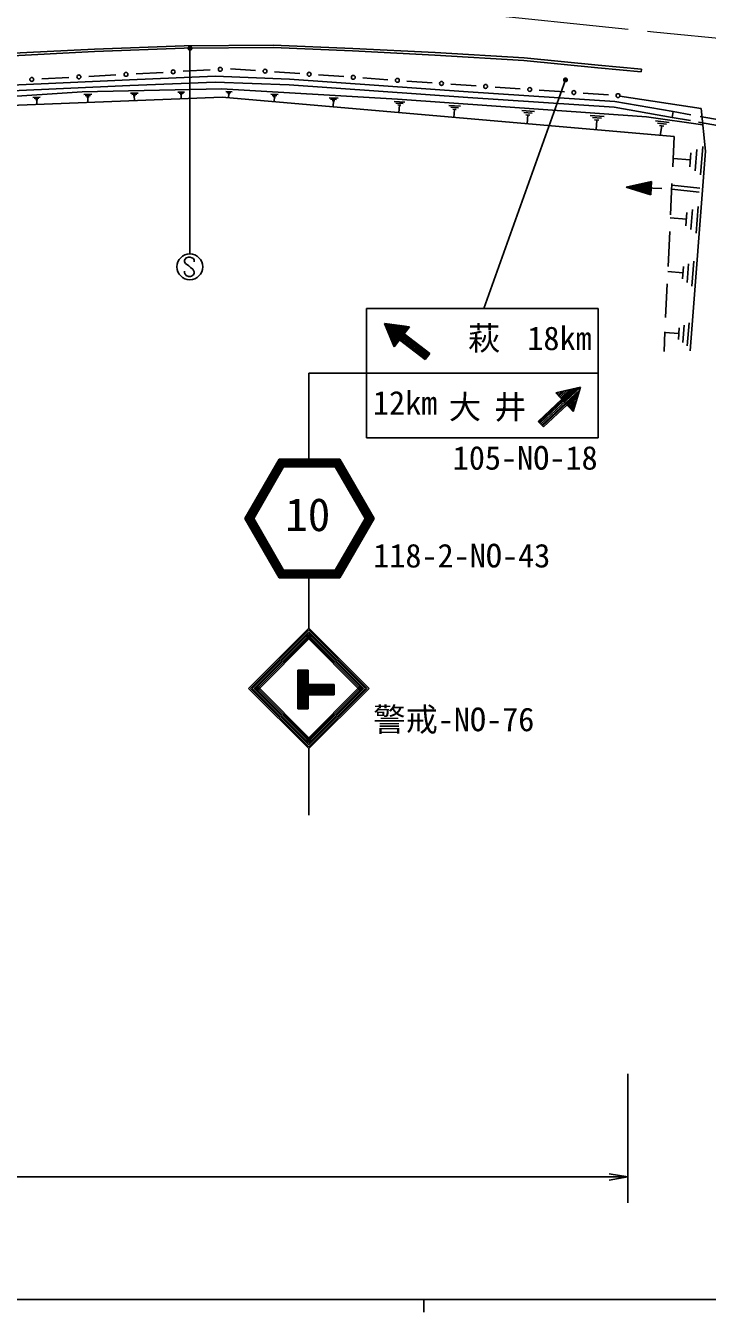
# Model space of a CAD drawing. Units: millimetres, scale not verified. Extents: x 40000 to 680000, y 20000 to 380000.
# Drawn here: x 237173 to 289952, y 204000 to 303669 of the extents above; entities that cross this region are included whole.
import ezdxf
from ezdxf.enums import TextEntityAlignment as Align

# ---------------------------------------------------------------- set-up
doc = ezdxf.new("R2010")
doc.units = ezdxf.units.MM
doc.header["$LTSCALE"] = 1000
doc.linetypes.add('CHAIN', pattern=[18.5, 12, -1.5, 3.5, -1.5])
for name, color, linetype, lineweight in [('M-BGD', 7, 'Continuous', 25), ('M-BMK', 2, 'CHAIN', 13), ('M-STR-STR3', 7, 'Continuous', 25), ('M-STR-STRC', 7, 'Continuous', 25), ('M-TTL-BAND', 7, 'Continuous', 25)]:
    doc.layers.add(name, color=color, linetype=linetype, lineweight=lineweight)
doc.styles.add('ＭＳ ゴシック', font='')
doc.styles.get('ＭＳ ゴシック').set_extended_font_data('MS Gothic')

# ---------------------------------------------------------------- blocks, each defined once
blk = doc.blocks.new('filled_dot')
at = {"color": 0, "linetype": 'Continuous', "lineweight": -2, "const_width": 1.25}
blk.add_lwpolyline([(-0.625, 0, 1), (0.625, 0, 1)], format="xyb", close=True, dxfattribs=at)
blk = doc.blocks.new('open_arrow')
at = {"color": 0, "linetype": 'Continuous', "lineweight": -2}
blk.add_lwpolyline([(7.5, 1.25), (0, 0), (7.5, -1.25)], dxfattribs=at)

msp = doc.modelspace()

# ---------------------------------------------------------------- linework, layer by layer
at = {"layer": 'M-BGD'}
for p, q in [((242500, 301859), (249445, 302120)), ((249445, 302120), (256338, 302173)), ((256338, 302173), (262500, 301912)), ((235137, 301494), (242500, 301859)), ((235151, 301294), (242509, 301660)), ((242509, 301660), (249450, 301920)), ((249450, 301920), (256335, 301973)), ((256335, 301973), (262491, 301712)), ((262491, 301712), (268860, 301399)), ((262500, 301912), (268871, 301598)), ((268860, 301399), (275748, 300981)), ((268871, 301598), (275764, 301180)), ((275764, 301180), (281509, 300606)), ((245721, 299942), (247807, 300053)), ((249371, 300137), (251457, 300249)), ((253021, 300333), (254974, 300197)), ((256438, 300096), (258390, 299961)), ((275748, 300981), (281489, 300407)), ((281489, 300407), (284832, 300094)), ((281509, 300606), (284851, 300293)), ((284851, 300293), (284832, 300094)), ((245220, 299483), (235515, 299038)), ((245239, 299034), (235541, 298589)), ((238421, 299551), (240507, 299662)), ((242071, 299746), (244157, 299858)), ((251853, 299750), (245220, 299483)), ((251853, 299300), (245239, 299034)), ((257595, 299528), (251853, 299750)), ((257571, 299078), (251853, 299300)), ((271410, 298099), (257571, 299078)), ((271440, 298548), (257595, 299528)), ((259854, 299860), (261806, 299725)), ((263271, 299623), (265223, 299488)), ((266687, 299387), (268639, 299252)), ((270103, 299150), (272056, 299015)), ((228993, 297722), (241551, 298554)), ((252377, 298127), (235978, 297488)), ((237732, 298102), (238282, 298132)), ((237832, 298032), (238192, 298052)), ((241551, 298554), (252340, 298788)), ((241662, 298352), (242302, 298372)), ((241772, 298262), (242192, 298272)), ((241882, 298172), (242082, 298172)), ((241992, 297722), (241982, 298172)), ((245292, 298432), (245872, 298452)), ((245392, 298352), (245772, 298362)), ((245492, 298262), (245672, 298272)), ((245592, 297862), (245582, 298272)), ((248952, 298512), (249472, 298532)), ((249042, 298442), (249382, 298452)), ((249132, 298362), (249292, 298372)), ((249222, 298002), (249212, 298372)), ((252340, 298788), (265964, 297978)), ((287393, 295081), (252377, 298127)), ((252672, 298572), (253152, 298542)), ((252752, 298502), (253062, 298482)), ((252832, 298422), (252972, 298412)), ((252882, 298082), (252902, 298422)), ((256152, 298362), (256722, 298332)), ((256252, 298272), (256622, 298252)), ((256342, 298182), (256512, 298172)), ((256402, 297772), (256432, 298182)), ((260662, 298092), (261362, 298052)), ((282736, 297356), (271410, 298099)), ((282790, 297804), (271440, 298548)), ((273520, 298914), (275472, 298779)), ((276936, 298677), (278888, 298542)), ((280353, 298441), (282305, 298306)), ((289485, 297258), (283177, 298201)), ((237932, 297952), (238102, 297962)), ((238042, 297572), (238022, 297962)), ((260782, 297982), (261232, 297962)), ((260892, 297872), (261102, 297862)), ((260972, 297382), (261002, 297872)), ((265702, 297802), (266542, 297742)), ((265842, 297672), (266392, 297632)), ((265964, 297978), (285239, 296614)), ((265982, 297532), (266232, 297512)), ((266062, 296932), (266112, 297522)), ((269942, 297502), (270852, 297432)), ((270092, 297352), (270682, 297312)), ((270242, 297202), (270512, 297182)), ((270332, 296562), (270382, 297192)), ((275592, 297102), (276582, 297032)), ((287223, 296569), (282736, 297356)), ((287301, 297012), (282790, 297804)), ((289821, 293940), (289485, 297258)), ((275752, 296942), (276402, 296892)), ((275912, 296772), (276212, 296752)), ((276012, 296072), (276062, 296762)), ((280882, 296722), (281962, 296642)), ((281062, 296552), (281762, 296502)), ((281232, 296372), (281562, 296352)), ((281342, 295602), (281402, 296362)), ((285239, 296614), (289614, 295987)), ((285932, 296312), (286992, 296162)), ((286102, 296132), (286792, 296032)), ((287301, 297012), (287222, 296569)), ((288646, 296317), (287222, 296569)), ((288690, 296766), (287301, 297012)), ((291326, 295841), (289280, 296204)), ((291466, 296273), (289390, 296642)), ((286262, 295942), (286582, 295892)), ((286312, 295172), (286422, 295922)), ((287282, 292735), (287393, 295081)), ((289142, 294072), (289012, 292422)), ((289602, 294312), (289432, 292112)), ((287312, 293382), (288632, 293282)), ((288672, 293832), (288592, 292732)), ((288622, 278482), (289821, 293940)), ((283672, 291166), (285624, 291600)), ((283672, 291166), (285580, 290566)), ((286434, 291047), (283672, 291166)), ((283721, 291150), (283722, 291177)), ((283770, 291135), (283773, 291188)), ((283820, 291119), (283823, 291199)), ((283869, 291104), (283874, 291211)), ((283919, 291088), (283924, 291222)), ((283968, 291072), (283975, 291233)), ((284017, 291057), (284025, 291244)), ((284067, 291041), (284076, 291256)), ((284116, 291026), (284126, 291267)), ((284165, 291010), (284177, 291278)), ((284215, 290995), (284227, 291289)), ((284264, 290979), (284278, 291301)), ((284314, 290964), (284329, 291312)), ((284363, 290948), (284379, 291323)), ((284412, 290933), (284430, 291334)), ((284462, 290917), (284480, 291346)), ((284511, 290902), (284531, 291357)), ((284560, 290886), (284581, 291368)), ((284610, 290871), (284632, 291379)), ((284659, 290855), (284682, 291391)), ((284709, 290840), (284733, 291402)), ((284758, 290824), (284783, 291413)), ((284807, 290809), (284834, 291424)), ((284857, 290793), (284884, 291435)), ((284906, 290777), (284935, 291447)), ((284956, 290762), (284985, 291458)), ((285005, 290746), (285036, 291469)), ((285054, 290731), (285086, 291480)), ((285104, 290715), (285137, 291492)), ((285153, 290700), (285187, 291503)), ((285202, 290684), (285238, 291514)), ((285252, 290669), (285289, 291525)), ((285301, 290653), (285339, 291537)), ((285351, 290638), (285390, 291548)), ((285400, 290622), (285440, 291559)), ((285449, 290607), (285491, 291570)), ((285499, 290591), (285541, 291582)), ((285548, 290576), (285592, 291593)), ((285580, 290566), (285624, 291600)), ((287106, 289016), (287221, 291447)), ((289373, 291078), (287214, 291310)), ((289313, 290783), (287200, 291010)), ((288372, 289202), (288292, 288172)), ((288812, 289432), (288692, 287882)), ((289242, 289652), (289082, 287592)), ((287092, 288782), (288332, 288692)), ((286916, 285013), (287044, 287722)), ((288512, 285232), (288392, 283782)), ((288912, 285442), (288762, 283502)), ((286902, 284622), (288062, 284532)), ((288102, 285012), (288022, 284052)), ((286728, 281060), (286852, 283667)), ((287782, 280272), (287712, 279372)), ((288162, 280472), (288062, 279122)), ((288542, 280662), (288402, 278862)), ((286603, 278419), (286676, 279952)), ((286672, 279902), (287752, 279822))]:
    msp.add_line(p, q, dxfattribs=at)
for centre in [(244939, 299900), (248589, 300095), (252239, 300291), (255706, 300147), (259122, 299910), (237639, 299509), (241289, 299704), (262538, 299674), (265955, 299437), (269371, 299201), (272788, 298965), (276204, 298728), (279621, 298492), (283037, 298255)]:
    msp.add_circle(centre, 150, dxfattribs=at)
at = {"layer": 'M-BMK'}
for p, q in [((271884, 304634), (285790, 303206)), ((285790, 303206), (297699, 302010))]:
    msp.add_line(p, q, dxfattribs=at)
at = {"layer": 'M-STR-STR3'}
for p, q in [((283805, 222480), (283805, 212480)), ((171856, 214480), (283805, 214480))]:
    msp.add_line(p, q, dxfattribs=at)
at = {"layer": 'M-STR-STRC'}
for p, q in [((249893, 301924), (249893, 285990)), ((278970, 299471), (272637, 281752)), ((249597, 285687), (249473, 285502)), ((249473, 285502), (249476, 285371)), ((249476, 285371), (249539, 285242)), ((249539, 285242), (249794, 285060)), ((249789, 285752), (249597, 285687)), ((249910, 285750), (249789, 285752)), ((249794, 285060), (249923, 284928)), ((250160, 285631), (249910, 285750)), ((250224, 285500), (250160, 285631)), ((250224, 285371), (250224, 285500)), ((249476, 284523), (249473, 284644)), ((249515, 284420), (249476, 284523)), ((249599, 284309), (249515, 284420)), ((249786, 284249), (249599, 284309)), ((249921, 284249), (249786, 284249)), ((250021, 284278), (249921, 284249)), ((249923, 284928), (250102, 284812)), ((250163, 284370), (250021, 284278)), ((250102, 284812), (250229, 284612)), ((250224, 284502), (250163, 284370)), ((250229, 284612), (250224, 284502)), ((263560, 276752), (263560, 281752)), ((281515, 281752), (263560, 281752)), ((281515, 276726), (281515, 281752)), ((264955, 280608), (268287, 278045)), ((264955, 280608), (265706, 278790)), ((264955, 280608), (266905, 280349)), ((266259, 279509), (265013, 280468)), ((266207, 279441), (265079, 280309)), ((266155, 279373), (265144, 280151)), ((265178, 280578), (266354, 279674)), ((266425, 279724), (265343, 280556)), ((266468, 279781), (265485, 280538)), ((266517, 279844), (265644, 280516)), ((265706, 278790), (266905, 280349)), ((266566, 279908), (265802, 280495)), ((266617, 279974), (265967, 280474)), ((266660, 280030), (266108, 280455)), ((266707, 280091), (266261, 280434)), ((266754, 280153), (266414, 280414)), ((266803, 280216), (266573, 280393)), ((266103, 279305), (265210, 279992)), ((266045, 279231), (265282, 279818)), ((265984, 279151), (265358, 279633)), ((265920, 279068), (265439, 279437)), ((265860, 278990), (265513, 279258)), ((266123, 279332), (268104, 277807)), ((266174, 279398), (268155, 277874)), ((266231, 279473), (268213, 277949)), ((266372, 279656), (268354, 278132)), ((266424, 279723), (268405, 278198)), ((266488, 279807), (268470, 278283)), ((265796, 278907), (265594, 279062)), ((268470, 278283), (268104, 277807)), ((259097, 276752), (263560, 276752)), ((259097, 276752), (259097, 270103)), ((263560, 271752), (263560, 276752)), ((263560, 276752), (281515, 276752)), ((281515, 271752), (281515, 276726)), ((280140, 275674), (277071, 272802)), ((280140, 275674), (278225, 275228)), ((278225, 275228), (279569, 273792)), ((278326, 275120), (278512, 275295)), ((278398, 275043), (278718, 275343)), ((278464, 274972), (278907, 275387)), ((278536, 274895), (279113, 275435)), ((278605, 274822), (279308, 275480)), ((278669, 274753), (279492, 275523)), ((278728, 274690), (279659, 275561)), ((278786, 274628), (279826, 275600)), ((278845, 274565), (279993, 275639)), ((280075, 275459), (278992, 274445)), ((279030, 274367), (280027, 275299)), ((279079, 274315), (279985, 275162)), ((280140, 275674), (279569, 273792)), ((278692, 274729), (276866, 273021)), ((278749, 274668), (276923, 272960)), ((278813, 274599), (276988, 272891)), ((278971, 274430), (277146, 272722)), ((279029, 274368), (277203, 272660)), ((279102, 274291), (277276, 272583)), ((279134, 274256), (279939, 275009)), ((279189, 274198), (279892, 274856)), ((279245, 274137), (279844, 274698)), ((279294, 274085), (279802, 274561)), ((279347, 274029), (279758, 274413)), ((279399, 273973), (279713, 274266)), ((279454, 273914), (279666, 274112)), ((277276, 272583), (276866, 273021)), ((281515, 271752), (263560, 271752)), ((256800, 270103), (254144, 265503)), ((256800, 270103), (257146, 269503)), ((256800, 270103), (261492, 270103)), ((261492, 270103), (261146, 269503)), ((261492, 270103), (264148, 265503)), ((256842, 270030), (254278, 265503)), ((256886, 269953), (254317, 265503)), ((256954, 269836), (254434, 265503)), ((256973, 269803), (254490, 265503)), ((257016, 269729), (254623, 265503)), ((257059, 269653), (254663, 265503)), ((257111, 269564), (254789, 265503)), ((257146, 269503), (254837, 265503)), ((256855, 270006), (261444, 270018)), ((256886, 269953), (261406, 269953)), ((256940, 269860), (261356, 269866)), ((256973, 269803), (261319, 269803)), ((257059, 269653), (261233, 269653)), ((257064, 269732), (261273, 269723)), ((257123, 269583), (261176, 269554)), ((257146, 269503), (261146, 269503)), ((261146, 269503), (263455, 265503)), ((261206, 269544), (263529, 265534)), ((261233, 269653), (263629, 265503)), ((261299, 269687), (263703, 265515)), ((261319, 269803), (263802, 265503)), ((261374, 269856), (263909, 265465)), ((261406, 269953), (263975, 265503)), ((261474, 269986), (264064, 265515)), ((254144, 265503), (254837, 265503)), ((256800, 260903), (254144, 265503)), ((254256, 265503), (256834, 260962)), ((256886, 261053), (254317, 265503)), ((254411, 265503), (256930, 261129)), ((256973, 261203), (254490, 265503)), ((254589, 265503), (257038, 261316)), ((257059, 261353), (254663, 265503)), ((254800, 265503), (257120, 261458)), ((257146, 261503), (254837, 265503)), ((261146, 261503), (263455, 265503)), ((263504, 265453), (261193, 261448)), ((261233, 261353), (263629, 265503)), ((261305, 261324), (263728, 265527)), ((261319, 261203), (263802, 265503)), ((263865, 265478), (261374, 261162)), ((261406, 261053), (263975, 265503)), ((264039, 265471), (261442, 260962)), ((261492, 260903), (264148, 265503)), ((264148, 265503), (263455, 265503)), ((256800, 260903), (257146, 261503)), ((256938, 261143), (261345, 261159)), ((261319, 261203), (256973, 261203)), ((257029, 261300), (261265, 261298)), ((261233, 261353), (257059, 261353)), ((257110, 261440), (261185, 261435)), ((261146, 261503), (257146, 261503)), ((261492, 260903), (261146, 261503)), ((261492, 260903), (256800, 260903)), ((256848, 260988), (261439, 260996)), ((261406, 261053), (256886, 261053)), ((259097, 260903), (259097, 257003)), ((259097, 257003), (254430, 252336)), ((259097, 256861), (254571, 252336)), ((259097, 256720), (254713, 252336)), ((259097, 256578), (254854, 252336)), ((259168, 256508), (254925, 252265)), ((259238, 256437), (254996, 252194)), ((259309, 256366), (255066, 252124)), ((258885, 256366), (263127, 252124)), ((258955, 256437), (263198, 252194)), ((259026, 256508), (263269, 252265)), ((259097, 257003), (263764, 252336)), ((259097, 256861), (263622, 252336)), ((259097, 256720), (263481, 252336)), ((259097, 256578), (263340, 252336)), ((258237, 250738), (258240, 253738)), ((259040, 253737), (258240, 253738)), ((258337, 250738), (258340, 253738)), ((258437, 250738), (258440, 253738)), ((258537, 250737), (258540, 253737)), ((258637, 250737), (258640, 253737)), ((258737, 250737), (258740, 253737)), ((258837, 250737), (258840, 253737)), ((258937, 250737), (258940, 253737)), ((259037, 250737), (259040, 253737)), ((254430, 252336), (259097, 247669)), ((254571, 252336), (259097, 247810)), ((254713, 252336), (259097, 247952)), ((254854, 252336), (259097, 248093)), ((254925, 252406), (259168, 248164)), ((254996, 252477), (259238, 248234)), ((255066, 252548), (259309, 248305)), ((263127, 252548), (258885, 248305)), ((263198, 252477), (258955, 248234)), ((263269, 252406), (259026, 248164)), ((261060, 252435), (259038, 252437)), ((261059, 252335), (259038, 252337)), ((261059, 252235), (259038, 252237)), ((261060, 252635), (259039, 252637)), ((261060, 252535), (259039, 252537)), ((263340, 252336), (259097, 248093)), ((263481, 252336), (259097, 247952)), ((263622, 252336), (259097, 247810)), ((263764, 252336), (259097, 247669)), ((261059, 251835), (261060, 252635)), ((261059, 252135), (259038, 252137)), ((261059, 252035), (259038, 252037)), ((261059, 251935), (259038, 251937)), ((261059, 251835), (259038, 251837)), ((259037, 250737), (258237, 250738)), ((259097, 247669), (259097, 242502))]:
    msp.add_line(p, q, dxfattribs=at)
msp.add_circle((249880, 284990), 1000, dxfattribs=at)
at = {"layer": 'M-TTL-BAND'}
for p, q in [((40000, 205000), (579000, 205000)), ((268000, 205000), (268000, 204000))]:
    msp.add_line(p, q, dxfattribs=at)

# ---------------------------------------------------------------- block references
at = {"layer": 'M-STR-STR3', "xscale": 193, "yscale": 193, "rotation": 180}
msp.add_blockref('open_arrow', (283805, 214480), dxfattribs=at)
at = {"layer": 'M-STR-STRC', "xscale": 160, "yscale": 160}
for p, rotation in [((249893, 301924), 270), ((278970, 299471), 250.3)]:
    msp.add_blockref('filled_dot', p, dxfattribs=dict(at, rotation=rotation))

# ---------------------------------------------------------------- texts
at = {"layer": 'M-STR-STRC', "style": 'ＭＳ ゴシック'}
for s, height, p in [('萩', 1833, (271421, 277989)), ('18km', 1833, (276015, 277989)), ('12km', 1833, (264060, 272989)), ('105-NO-18', 1833, (270241, 268727)), ('10', 2566, (257268, 263746)), ('118-2-NO-43', 1833, (264080, 261151)), ('警戒-NO-76', 1833, (264080, 248463))]:
    msp.add_text(s, height=height, dxfattribs=at).set_placement(p, align=Align.BOTTOM_LEFT)
at = {"layer": 'M-STR-STRC', "insert": (269935, 272989), "char_height": 1833, "attachment_point": 7, "style": 'ＭＳ ゴシック'}
msp.add_mtext('\\T1.4;大井', dxfattribs=at)

doc.saveas('drawing.dxf')
